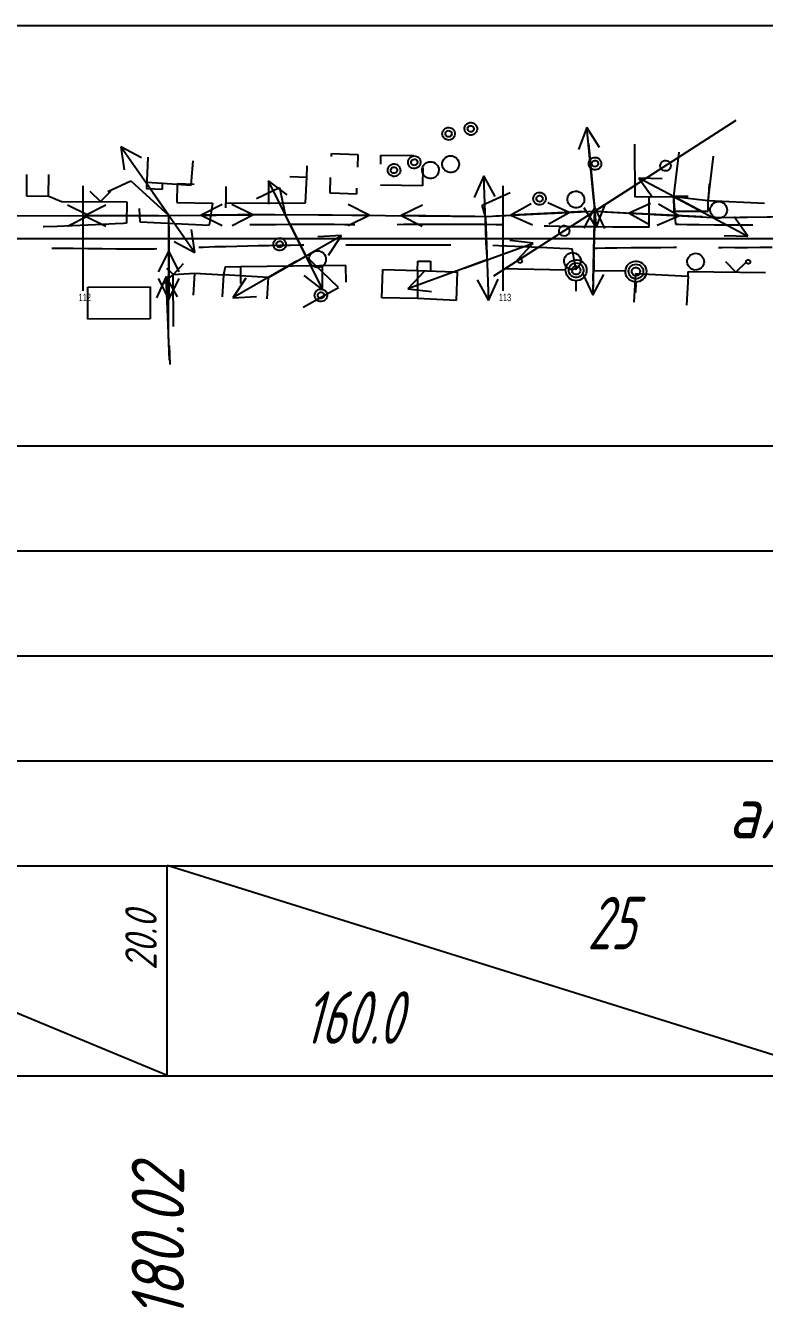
# Model space of a CAD drawing. Extents: x 2172 to 5772, y -842 to -248.
# Drawn here: x 5173.9 to 5209, y -671.7 to -610.6 of the extents above; entities that cross this region are included whole.
import ezdxf

# ---------------------------------------------------------------- set-up
doc = ezdxf.new("R2010")
doc.units = 0
doc.header["$MEASUREMENT"] = 0
doc.linetypes.add('CONTI', pattern=[0])
doc.layers.get('0').update_dxf_attribs({"linetype": 'CONTINUOUS'})
for name, color, linetype in [('DEFAULT', 7, 'CONTI'), ('SIT_LDEFAULT', 7, 'CONTI'), ('ОТМЕТКИ_КЮВЕТОВ', 7, 'CONTINUOUS'), ('ЧЕРНЫЕ_ОТМЕТКИ', 7, 'CONTINUOUS')]:
    doc.layers.add(name, color=color, linetype=linetype)
doc.styles.add('SHRFT', font='TXT', dxfattribs={"width": 8.75})
doc.styles.add('ГОСТ', font='gost.TTF', dxfattribs={"oblique": 15, "height": 1})

msp = doc.modelspace()

# ---------------------------------------------------------------- linework, layer by layer
at = {"linetype": 'Continuous'}
for p, q in [((4736.596, -610.584), (5570.216, -610.584)), ((4736.596, -630.584), (5570.216, -630.584)), ((4736.596, -635.584), (5570.216, -635.584)), ((4736.596, -640.584), (5570.216, -640.584)), ((4736.596, -645.584), (5570.216, -645.584)), ((4736.596, -650.584), (5570.216, -650.584)), ((4736.596, -660.584), (5570.216, -660.584))]:
    msp.add_line(p, q, dxfattribs=at)
at = {"layer": 'DEFAULT', "color": 12, "linetype": 'CONTI'}
for p, q in [((5176.596, -623.216), (5176.596, -618.215)), ((5196.596, -623.215), (5196.596, -618.215)), ((5164.429, -620.716), (5263.067, -620.716))]:
    msp.add_line(p, q, dxfattribs=at)
at = {"layer": 'SIT_LDEFAULT', "color": 7}
for p, q in [((5193.723, -615.602), (5193.76, -615.543)), ((5193.76, -615.543), (5193.809, -615.494)), ((5193.809, -615.494), (5193.869, -615.458)), ((5193.869, -615.458), (5193.935, -615.436)), ((5193.935, -615.436), (5194.004, -615.43)), ((5194.004, -615.43), (5194.073, -615.441)), ((5194.073, -615.441), (5194.138, -615.467)), ((5194.138, -615.467), (5194.195, -615.507)), ((5194.195, -615.507), (5194.241, -615.559)), ((5194.749, -615.502), (5194.755, -615.433)), ((5194.759, -615.571), (5194.749, -615.502)), ((5194.755, -615.433), (5194.777, -615.367)), ((5194.777, -615.367), (5194.814, -615.308)), ((5194.814, -615.308), (5194.864, -615.259)), ((5194.864, -615.259), (5194.923, -615.223)), ((5194.9, -615.473), (5194.915, -615.426)), ((5194.901, -615.522), (5194.9, -615.473)), ((5194.918, -615.569), (5194.901, -615.522)), ((5194.915, -615.426), (5194.945, -615.387)), ((5194.923, -615.223), (5194.989, -615.201)), ((5194.945, -615.387), (5194.986, -615.359)), ((5194.986, -615.359), (5195.033, -615.346)), ((5194.989, -615.201), (5195.059, -615.195)), ((5195.033, -615.346), (5195.083, -615.349)), ((5195.059, -615.195), (5195.127, -615.206)), ((5195.083, -615.349), (5195.128, -615.368)), ((5195.127, -615.206), (5195.192, -615.232)), ((5195.128, -615.368), (5195.165, -615.401)), ((5195.165, -615.401), (5195.19, -615.444)), ((5195.191, -615.541), (5195.169, -615.585)), ((5195.19, -615.444), (5195.199, -615.492)), ((5195.199, -615.492), (5195.191, -615.541)), ((5195.192, -615.232), (5195.249, -615.272)), ((5195.249, -615.272), (5195.295, -615.324)), ((5195.295, -615.324), (5195.328, -615.385)), ((5195.328, -615.385), (5195.346, -615.453)), ((5195.347, -615.522), (5195.333, -615.591)), ((5195.346, -615.453), (5195.347, -615.522)), ((5200.577, -615.43), (5200.173, -616.473)), ((5200.905, -618.915), (5200.577, -615.43)), ((5201.169, -616.379), (5200.577, -615.43)), ((5200.952, -619.413), (5207.684, -615.09)), ((5193.694, -615.738), (5193.701, -615.668)), ((5193.704, -615.807), (5193.694, -615.738)), ((5193.701, -615.668), (5193.723, -615.602)), ((5193.73, -615.871), (5193.704, -615.807)), ((5193.769, -615.929), (5193.73, -615.871)), ((5193.821, -615.975), (5193.769, -615.929)), ((5193.882, -616.008), (5193.821, -615.975)), ((5193.846, -615.708), (5193.861, -615.661)), ((5193.847, -615.758), (5193.846, -615.708)), ((5193.864, -615.804), (5193.847, -615.758)), ((5193.861, -615.661), (5193.891, -615.622)), ((5193.895, -615.842), (5193.864, -615.804)), ((5193.949, -616.027), (5193.882, -616.008)), ((5193.891, -615.622), (5193.931, -615.594)), ((5193.937, -615.869), (5193.895, -615.842)), ((5193.931, -615.594), (5193.979, -615.581)), ((5193.985, -615.88), (5193.937, -615.869)), ((5194.019, -616.029), (5193.949, -616.027)), ((5193.979, -615.581), (5194.028, -615.584)), ((5194.034, -615.875), (5193.985, -615.88)), ((5194.087, -616.015), (5194.019, -616.029)), ((5194.028, -615.584), (5194.074, -615.603)), ((5194.079, -615.854), (5194.034, -615.875)), ((5194.074, -615.603), (5194.111, -615.636)), ((5194.114, -615.82), (5194.079, -615.854)), ((5194.151, -615.986), (5194.087, -616.015)), ((5194.111, -615.636), (5194.135, -615.679)), ((5194.137, -615.776), (5194.114, -615.82)), ((5194.135, -615.679), (5194.144, -615.727)), ((5194.144, -615.727), (5194.137, -615.776)), ((5194.205, -615.943), (5194.151, -615.986)), ((5194.249, -615.889), (5194.205, -615.943)), ((5194.241, -615.559), (5194.273, -615.621)), ((5194.279, -615.826), (5194.249, -615.889)), ((5194.273, -615.621), (5194.291, -615.688)), ((5194.293, -615.758), (5194.279, -615.826)), ((5194.291, -615.688), (5194.293, -615.758)), ((5194.784, -615.636), (5194.759, -615.571)), ((5194.824, -615.693), (5194.784, -615.636)), ((5194.876, -615.74), (5194.824, -615.693)), ((5194.937, -615.773), (5194.876, -615.74)), ((5194.949, -615.607), (5194.918, -615.569)), ((5195.004, -615.792), (5194.937, -615.773)), ((5194.991, -615.633), (5194.949, -615.607)), ((5195.039, -615.645), (5194.991, -615.633)), ((5195.073, -615.794), (5195.004, -615.792)), ((5195.088, -615.64), (5195.039, -615.645)), ((5195.142, -615.78), (5195.073, -615.794)), ((5195.133, -615.619), (5195.088, -615.64)), ((5195.169, -615.585), (5195.133, -615.619)), ((5195.205, -615.751), (5195.142, -615.78)), ((5195.26, -615.708), (5195.205, -615.751)), ((5195.303, -615.654), (5195.26, -615.708)), ((5195.333, -615.591), (5195.303, -615.654)), ((5180.396, -619.215), (5178.391, -616.345)), ((5178.391, -616.345), (5178.554, -617.452)), ((5179.373, -616.879), (5178.391, -616.345)), ((5188.413, -616.813), (5188.418, -616.672)), ((5188.419, -616.674), (5189.673, -616.719)), ((5189.673, -616.719), (5189.651, -617.326)), ((5190.763, -617.176), (5190.768, -616.749)), ((5190.769, -616.751), (5192.342, -616.77)), ((5200.65, -616.202), (5200.952, -619.413)), ((5200.697, -616.701), (5201.024, -620.186)), ((5202.846, -616.222), (5202.856, -618.728)), ((5204.947, -616.608), (5204.698, -618.72)), ((5179.678, -616.846), (5179.614, -618.34)), ((5181.742, -618.171), (5181.83, -617.019)), ((5187.24, -617.803), (5187.268, -617.258)), ((5191.104, -617.401), (5191.126, -617.335)), ((5191.126, -617.335), (5191.163, -617.276)), ((5191.163, -617.276), (5191.212, -617.227)), ((5191.212, -617.227), (5191.272, -617.191)), ((5191.264, -617.394), (5191.294, -617.355)), ((5191.272, -617.191), (5191.338, -617.169)), ((5191.294, -617.355), (5191.334, -617.327)), ((5191.334, -617.327), (5191.382, -617.314)), ((5191.338, -617.169), (5191.407, -617.163)), ((5191.382, -617.314), (5191.431, -617.317)), ((5191.407, -617.163), (5191.476, -617.174)), ((5191.431, -617.317), (5191.477, -617.336)), ((5191.476, -617.174), (5191.541, -617.2)), ((5191.477, -617.336), (5191.514, -617.369)), ((5191.514, -617.369), (5191.538, -617.412)), ((5191.541, -617.2), (5191.598, -617.24)), ((5191.598, -617.24), (5191.644, -617.292)), ((5191.644, -617.292), (5191.676, -617.353)), ((5191.676, -617.353), (5191.694, -617.421)), ((5192.062, -617.094), (5192.069, -617.024)), ((5192.072, -617.163), (5192.062, -617.094)), ((5192.069, -617.024), (5192.091, -616.958)), ((5192.097, -617.228), (5192.072, -617.163)), ((5192.091, -616.958), (5192.128, -616.899)), ((5192.137, -617.285), (5192.097, -617.228)), ((5192.128, -616.899), (5192.177, -616.85)), ((5192.189, -617.331), (5192.137, -617.285)), ((5192.177, -616.85), (5192.236, -616.814)), ((5192.25, -617.365), (5192.189, -617.331)), ((5192.214, -617.064), (5192.229, -617.017)), ((5192.215, -617.114), (5192.214, -617.064)), ((5192.232, -617.16), (5192.215, -617.114)), ((5192.229, -617.017), (5192.258, -616.978)), ((5192.263, -617.199), (5192.232, -617.16)), ((5192.236, -616.814), (5192.303, -616.792)), ((5192.317, -617.383), (5192.25, -617.365)), ((5192.258, -616.978), (5192.299, -616.95)), ((5192.304, -617.225), (5192.263, -617.199)), ((5192.299, -616.95), (5192.347, -616.937)), ((5192.303, -616.792), (5192.372, -616.786)), ((5192.353, -617.236), (5192.304, -617.225)), ((5192.387, -617.385), (5192.317, -617.383)), ((5192.347, -616.937), (5192.396, -616.94)), ((5192.402, -617.231), (5192.353, -617.236)), ((5192.372, -616.786), (5192.441, -616.797)), ((5192.455, -617.371), (5192.387, -617.385)), ((5192.396, -616.94), (5192.442, -616.959)), ((5192.446, -617.21), (5192.402, -617.231)), ((5192.441, -616.797), (5192.506, -616.823)), ((5192.442, -616.959), (5192.479, -616.992)), ((5192.482, -617.176), (5192.446, -617.21)), ((5192.519, -617.342), (5192.455, -617.371)), ((5192.479, -616.992), (5192.503, -617.035)), ((5192.505, -617.132), (5192.482, -617.176)), ((5192.503, -617.035), (5192.512, -617.083)), ((5192.512, -617.083), (5192.505, -617.132)), ((5192.506, -616.823), (5192.562, -616.863)), ((5192.573, -617.299), (5192.519, -617.342)), ((5192.562, -616.863), (5192.609, -616.915)), ((5192.617, -617.245), (5192.573, -617.299)), ((5192.609, -616.915), (5192.641, -616.977)), ((5192.646, -617.182), (5192.617, -617.245)), ((5192.641, -616.977), (5192.659, -617.044)), ((5192.661, -617.114), (5192.646, -617.182)), ((5192.659, -617.044), (5192.661, -617.114)), ((5192.73, -617.41), (5192.748, -617.331)), ((5192.748, -617.331), (5192.782, -617.258)), ((5192.762, -617.351), (5192.752, -618.204)), ((5192.782, -617.258), (5192.83, -617.193)), ((5192.83, -617.193), (5192.89, -617.138)), ((5192.89, -617.138), (5192.96, -617.097)), ((5192.96, -617.097), (5193.036, -617.071)), ((5193.036, -617.071), (5193.116, -617.06)), ((5193.116, -617.06), (5193.197, -617.067)), ((5193.197, -617.067), (5193.275, -617.089)), ((5193.275, -617.089), (5193.347, -617.126)), ((5193.347, -617.126), (5193.409, -617.177)), ((5193.409, -617.177), (5193.461, -617.24)), ((5193.461, -617.24), (5193.498, -617.311)), ((5193.498, -617.311), (5193.521, -617.389)), ((5193.69, -617.208), (5193.692, -617.128)), ((5193.705, -617.288), (5193.69, -617.208)), ((5193.692, -617.128), (5193.71, -617.049)), ((5193.735, -617.363), (5193.705, -617.288)), ((5193.71, -617.049), (5193.744, -616.975)), ((5193.779, -617.431), (5193.735, -617.363)), ((5193.744, -616.975), (5193.792, -616.91)), ((5193.792, -616.91), (5193.852, -616.855)), ((5193.852, -616.855), (5193.922, -616.814)), ((5193.922, -616.814), (5193.998, -616.788)), ((5193.998, -616.788), (5194.078, -616.778)), ((5194.078, -616.778), (5194.159, -616.784)), ((5194.159, -616.784), (5194.237, -616.806)), ((5194.237, -616.806), (5194.309, -616.843)), ((5194.309, -616.843), (5194.371, -616.894)), ((5194.371, -616.894), (5194.423, -616.957)), ((5194.453, -617.344), (5194.412, -617.414)), ((5194.423, -616.957), (5194.46, -617.029)), ((5194.479, -617.267), (5194.453, -617.344)), ((5194.46, -617.029), (5194.483, -617.106)), ((5194.489, -617.187), (5194.479, -617.267)), ((5194.483, -617.106), (5194.489, -617.187)), ((5200.663, -617.16), (5200.669, -617.091)), ((5200.672, -617.229), (5200.663, -617.16)), ((5200.669, -617.091), (5200.691, -617.025)), ((5200.698, -617.294), (5200.672, -617.229)), ((5200.691, -617.025), (5200.728, -616.966)), ((5200.737, -617.351), (5200.698, -617.294)), ((5200.728, -616.966), (5200.777, -616.917)), ((5200.789, -617.398), (5200.737, -617.351)), ((5200.777, -616.917), (5200.837, -616.88)), ((5200.814, -617.131), (5200.829, -617.084)), ((5200.815, -617.18), (5200.814, -617.131)), ((5200.832, -617.227), (5200.815, -617.18)), ((5200.829, -617.084), (5200.859, -617.044)), ((5200.863, -617.265), (5200.832, -617.227)), ((5200.837, -616.88), (5200.903, -616.859)), ((5200.859, -617.044), (5200.9, -617.017)), ((5200.905, -617.291), (5200.863, -617.265)), ((5200.9, -617.017), (5200.947, -617.004)), ((5200.903, -616.859), (5200.972, -616.853)), ((5200.953, -617.302), (5200.905, -617.291)), ((5200.947, -617.004), (5200.997, -617.007)), ((5201.002, -617.297), (5200.953, -617.302)), ((5200.972, -616.853), (5201.041, -616.863)), ((5200.997, -617.007), (5201.042, -617.026)), ((5201.047, -617.277), (5201.002, -617.297)), ((5201.041, -616.863), (5201.106, -616.889)), ((5201.042, -617.026), (5201.079, -617.058)), ((5201.082, -617.243), (5201.047, -617.277)), ((5201.079, -617.058), (5201.103, -617.101)), ((5201.105, -617.199), (5201.082, -617.243)), ((5201.103, -617.101), (5201.112, -617.15)), ((5201.112, -617.15), (5201.105, -617.199)), ((5201.106, -616.889), (5201.163, -616.929)), ((5201.174, -617.366), (5201.119, -617.409)), ((5201.163, -616.929), (5201.209, -616.982)), ((5201.217, -617.311), (5201.174, -617.366)), ((5201.209, -616.982), (5201.242, -617.043)), ((5201.247, -617.248), (5201.217, -617.311)), ((5201.242, -617.043), (5201.259, -617.111)), ((5201.261, -617.18), (5201.247, -617.248)), ((5201.259, -617.111), (5201.261, -617.18)), ((5204.07, -617.217), (5204.086, -617.157)), ((5204.07, -617.28), (5204.07, -617.217)), ((5204.085, -617.341), (5204.07, -617.28)), ((5204.114, -617.396), (5204.085, -617.341)), ((5204.086, -617.157), (5204.117, -617.102)), ((5204.117, -617.102), (5204.16, -617.057)), ((5204.16, -617.057), (5204.213, -617.024)), ((5204.213, -617.024), (5204.273, -617.005)), ((5204.273, -617.005), (5204.335, -617.001)), ((5204.335, -617.001), (5204.397, -617.013)), ((5204.397, -617.013), (5204.453, -617.041)), ((5204.453, -617.041), (5204.501, -617.081)), ((5204.536, -617.373), (5204.499, -617.423)), ((5204.501, -617.081), (5204.538, -617.132)), ((5204.559, -617.315), (5204.536, -617.373)), ((5204.538, -617.132), (5204.56, -617.19)), ((5204.568, -617.253), (5204.559, -617.315)), ((5204.56, -617.19), (5204.568, -617.253)), ((5206.351, -618.914), (5206.6, -616.802)), ((5173.91, -617.663), (5173.899, -618.692)), ((5174.957, -618.702), (5174.967, -617.673)), ((5177.775, -618.479), (5178.872, -617.973)), ((5178.872, -617.973), (5180.682, -619.625)), ((5185.419, -617.967), (5185.415, -619.085)), ((5186.973, -621.102), (5185.419, -617.967)), ((5186.311, -618.641), (5185.419, -617.967)), ((5186.44, -617.765), (5187.24, -617.803)), ((5187.179, -619.019), (5187.24, -617.803)), ((5188.351, -618.557), (5188.378, -617.812)), ((5191.097, -617.47), (5191.104, -617.401)), ((5191.107, -617.539), (5191.097, -617.47)), ((5191.133, -617.604), (5191.107, -617.539)), ((5191.172, -617.662), (5191.133, -617.604)), ((5191.224, -617.708), (5191.172, -617.662)), ((5191.285, -617.741), (5191.224, -617.708)), ((5191.249, -617.441), (5191.264, -617.394)), ((5191.25, -617.49), (5191.249, -617.441)), ((5191.267, -617.537), (5191.25, -617.49)), ((5191.298, -617.575), (5191.267, -617.537)), ((5191.352, -617.76), (5191.285, -617.741)), ((5191.34, -617.601), (5191.298, -617.575)), ((5191.388, -617.613), (5191.34, -617.601)), ((5191.422, -617.762), (5191.352, -617.76)), ((5191.437, -617.608), (5191.388, -617.613)), ((5191.49, -617.748), (5191.422, -617.762)), ((5191.482, -617.587), (5191.437, -617.608)), ((5191.517, -617.553), (5191.482, -617.587)), ((5191.554, -617.719), (5191.49, -617.748)), ((5191.54, -617.509), (5191.517, -617.553)), ((5191.538, -617.412), (5191.547, -617.46)), ((5191.547, -617.46), (5191.54, -617.509)), ((5191.608, -617.676), (5191.554, -617.719)), ((5191.652, -617.622), (5191.608, -617.676)), ((5191.682, -617.559), (5191.652, -617.622)), ((5191.696, -617.49), (5191.682, -617.559)), ((5191.694, -617.421), (5191.696, -617.49)), ((5192.728, -617.491), (5192.73, -617.41)), ((5192.743, -617.571), (5192.728, -617.491)), ((5192.773, -617.646), (5192.743, -617.571)), ((5192.817, -617.714), (5192.773, -617.646)), ((5192.875, -617.771), (5192.817, -617.714)), ((5192.942, -617.815), (5192.875, -617.771)), ((5193.018, -617.845), (5192.942, -617.815)), ((5193.097, -617.859), (5193.018, -617.845)), ((5193.178, -617.857), (5193.097, -617.859)), ((5193.257, -617.839), (5193.178, -617.857)), ((5193.33, -617.805), (5193.257, -617.839)), ((5193.396, -617.757), (5193.33, -617.805)), ((5193.45, -617.697), (5193.396, -617.757)), ((5193.491, -617.627), (5193.45, -617.697)), ((5193.517, -617.55), (5193.491, -617.627)), ((5193.527, -617.47), (5193.517, -617.55)), ((5193.521, -617.389), (5193.527, -617.47)), ((5193.837, -617.488), (5193.779, -617.431)), ((5193.904, -617.532), (5193.837, -617.488)), ((5193.98, -617.562), (5193.904, -617.532)), ((5194.059, -617.576), (5193.98, -617.562)), ((5194.14, -617.574), (5194.059, -617.576)), ((5194.219, -617.556), (5194.14, -617.574)), ((5194.292, -617.522), (5194.219, -617.556)), ((5194.358, -617.474), (5194.292, -617.522)), ((5194.412, -617.414), (5194.358, -617.474)), ((5195.675, -617.741), (5195.21, -618.759)), ((5195.799, -621.239), (5195.675, -617.741)), ((5196.211, -618.723), (5195.675, -617.741)), ((5200.85, -617.431), (5200.789, -617.398)), ((5200.918, -617.449), (5200.85, -617.431)), ((5200.987, -617.452), (5200.918, -617.449)), ((5201.056, -617.438), (5200.987, -617.452)), ((5201.119, -617.409), (5201.056, -617.438)), ((5206.135, -619.485), (5203.045, -617.84)), ((5203.045, -617.84), (5203.692, -618.75)), ((5204.162, -617.869), (5203.045, -617.84)), ((5204.157, -617.442), (5204.114, -617.396)), ((5204.21, -617.476), (5204.157, -617.442)), ((5204.269, -617.496), (5204.21, -617.476)), ((5204.332, -617.5), (5204.269, -617.496)), ((5204.393, -617.489), (5204.332, -617.5)), ((5204.45, -617.463), (5204.393, -617.489)), ((5204.499, -617.423), (5204.45, -617.463)), ((5176.922, -618.459), (5177.419, -618.96)), ((5177.419, -618.96), (5177.921, -618.462)), ((5179.614, -618.041), (5180.38, -618.086)), ((5179.614, -618.34), (5180.378, -618.375)), ((5180.682, -619.625), (5179.624, -618.111)), ((5179.91, -618.521), (5181.915, -621.391)), ((5180.378, -618.375), (5180.38, -618.086)), ((5180.38, -618.086), (5181.742, -618.171)), ((5181.077, -618.119), (5181.051, -619.008)), ((5181.877, -618.142), (5181.077, -618.119)), ((5183.392, -618.239), (5183.396, -619.039)), ((5184.854, -618.815), (5185.948, -618.289)), ((5185.948, -618.289), (5186.213, -619.57)), ((5188.401, -618.559), (5188.35, -618.558)), ((5189.605, -618.602), (5188.401, -618.559)), ((5189.616, -618.324), (5189.605, -618.602)), ((5192.75, -618.205), (5190.75, -618.18)), ((5195.59, -619.137), (5196.917, -618.525)), ((5202.862, -618.186), (5196.129, -622.509)), ((5198.087, -618.633), (5198.137, -618.584)), ((5198.137, -618.584), (5198.196, -618.547)), ((5198.196, -618.547), (5198.262, -618.526)), ((5198.262, -618.526), (5198.332, -618.52)), ((5198.332, -618.52), (5198.401, -618.53)), ((5198.401, -618.53), (5198.465, -618.556)), ((5198.465, -618.556), (5198.522, -618.597)), ((5198.522, -618.597), (5198.568, -618.649)), ((5199.705, -618.659), (5199.753, -618.594)), ((5199.753, -618.594), (5199.813, -618.54)), ((5199.813, -618.54), (5199.883, -618.499)), ((5199.883, -618.499), (5199.959, -618.472)), ((5199.959, -618.472), (5200.04, -618.462)), ((5200.04, -618.462), (5200.12, -618.468)), ((5200.12, -618.468), (5200.198, -618.49)), ((5200.198, -618.49), (5200.27, -618.528)), ((5200.27, -618.528), (5200.333, -618.579)), ((5200.333, -618.579), (5200.384, -618.641)), ((5200.952, -619.413), (5202.862, -618.186)), ((5206.388, -618.115), (5206.354, -618.915)), ((5173.899, -618.692), (5174.957, -618.702)), ((5174.97, -618.702), (5175.562, -618.954)), ((5175.562, -618.954), (5178.686, -618.966)), ((5176.853, -619.629), (5175.853, -619.13)), ((5177.682, -619.128), (5176.682, -619.631)), ((5178.686, -618.966), (5178.668, -619.992)), ((5181.051, -619.008), (5182.763, -619.042)), ((5183.208, -619.099), (5182.214, -619.61)), ((5182.763, -619.042), (5182.598, -620.089)), ((5183.39, -619.255), (5183.396, -619.039)), ((5183.396, -619.039), (5187.179, -619.019)), ((5184.68, -619.585), (5183.677, -619.094)), ((5190.214, -619.61), (5189.218, -619.1)), ((5192.748, -619.137), (5191.743, -619.627)), ((5195.744, -619.667), (5195.59, -619.137)), ((5197.93, -619.06), (5196.956, -619.608)), ((5198.022, -618.827), (5198.028, -618.758)), ((5198.032, -618.896), (5198.022, -618.827)), ((5198.028, -618.758), (5198.05, -618.692)), ((5198.057, -618.961), (5198.032, -618.896)), ((5198.05, -618.692), (5198.087, -618.633)), ((5198.097, -619.018), (5198.057, -618.961)), ((5198.149, -619.065), (5198.097, -619.018)), ((5198.21, -619.098), (5198.149, -619.065)), ((5198.173, -618.798), (5198.189, -618.751)), ((5198.174, -618.847), (5198.173, -618.798)), ((5198.191, -618.894), (5198.174, -618.847)), ((5198.189, -618.751), (5198.218, -618.711)), ((5198.222, -618.932), (5198.191, -618.894)), ((5198.277, -619.116), (5198.21, -619.098)), ((5198.218, -618.711), (5198.259, -618.684)), ((5198.264, -618.958), (5198.222, -618.932)), ((5198.259, -618.684), (5198.307, -618.671)), ((5198.312, -618.969), (5198.264, -618.958)), ((5198.347, -619.119), (5198.277, -619.116)), ((5198.307, -618.671), (5198.356, -618.674)), ((5198.361, -618.964), (5198.312, -618.969)), ((5198.415, -619.105), (5198.347, -619.119)), ((5198.356, -618.674), (5198.402, -618.693)), ((5198.406, -618.944), (5198.361, -618.964)), ((5198.402, -618.693), (5198.438, -618.725)), ((5198.442, -618.91), (5198.406, -618.944)), ((5198.478, -619.076), (5198.415, -619.105)), ((5198.438, -618.725), (5198.463, -618.768)), ((5198.465, -618.866), (5198.442, -618.91)), ((5198.463, -618.768), (5198.472, -618.817)), ((5198.472, -618.817), (5198.465, -618.866)), ((5198.533, -619.033), (5198.478, -619.076)), ((5198.577, -618.978), (5198.533, -619.033)), ((5198.568, -618.649), (5198.601, -618.71)), ((5198.606, -618.915), (5198.577, -618.978)), ((5198.601, -618.71), (5198.619, -618.778)), ((5198.621, -618.847), (5198.606, -618.915)), ((5198.619, -618.778), (5198.621, -618.847)), ((5199.739, -619.472), (5198.716, -619.021)), ((5199.652, -618.893), (5199.653, -618.812)), ((5199.666, -618.972), (5199.652, -618.893)), ((5199.653, -618.812), (5199.672, -618.733)), ((5199.696, -619.048), (5199.666, -618.972)), ((5199.672, -618.733), (5199.705, -618.659)), ((5199.741, -619.115), (5199.696, -619.048)), ((5199.798, -619.172), (5199.741, -619.115)), ((5199.866, -619.217), (5199.798, -619.172)), ((5200.254, -619.206), (5200.18, -619.24)), ((5200.319, -619.158), (5200.254, -619.206)), ((5200.373, -619.098), (5200.319, -619.158)), ((5200.414, -619.028), (5200.373, -619.098)), ((5200.384, -618.641), (5200.422, -618.713)), ((5200.44, -618.952), (5200.414, -619.028)), ((5200.422, -618.713), (5200.444, -618.791)), ((5200.45, -618.871), (5200.44, -618.952)), ((5200.444, -618.791), (5200.45, -618.871)), ((5201.024, -620.186), (5201.429, -619.142)), ((5203.607, -619.056), (5202.581, -619.503)), ((5202.856, -618.728), (5204.698, -618.72)), ((5203.536, -620.173), (5203.532, -618.752)), ((5204.946, -619.63), (5203.976, -619.078)), ((5205.401, -618.711), (5204.698, -618.72)), ((5204.698, -618.72), (5204.787, -620.036)), ((5204.698, -618.72), (5206.351, -618.914)), ((5204.698, -618.72), (5206.575, -619.72)), ((5204.698, -618.72), (5204.707, -619.417)), ((5205.139, -618.955), (5208.228, -620.601)), ((5206.352, -619.413), (5206.354, -618.915)), ((5206.354, -618.915), (5209.02, -619.027)), ((5206.465, -619.227), (5206.499, -619.154)), ((5206.499, -619.154), (5206.547, -619.089)), ((5206.547, -619.089), (5206.607, -619.034)), ((5206.607, -619.034), (5206.676, -618.993)), ((5206.676, -618.993), (5206.753, -618.967)), ((5206.753, -618.967), (5206.833, -618.956)), ((5206.833, -618.956), (5206.914, -618.962)), ((5206.914, -618.962), (5206.992, -618.985)), ((5206.992, -618.985), (5207.063, -619.022)), ((5207.063, -619.022), (5207.126, -619.073)), ((5207.126, -619.073), (5207.177, -619.136)), ((5207.177, -619.136), (5207.215, -619.207)), ((5207.215, -619.207), (5207.237, -619.285)), ((5172.854, -619.634), (5180.682, -619.625)), ((5173.353, -619.633), (5176.853, -619.629)), ((5175.854, -620.131), (5176.853, -619.629)), ((5180.182, -619.626), (5176.682, -619.631)), ((5176.682, -619.631), (5177.683, -620.129)), ((5179.315, -619.932), (5179.284, -619.283)), ((5180.667, -625.305), (5180.682, -619.625)), ((5180.682, -619.625), (5186.213, -619.57)), ((5181.181, -619.619), (5184.68, -619.585)), ((5185.713, -619.575), (5182.214, -619.61)), ((5182.214, -619.61), (5183.218, -620.101)), ((5183.687, -620.096), (5184.68, -619.585)), ((5187.195, -621.551), (5186.213, -619.57)), ((5186.213, -619.57), (5195.744, -619.667)), ((5186.713, -619.575), (5190.214, -619.61)), ((5189.208, -620.1), (5190.214, -619.61)), ((5195.244, -619.662), (5191.743, -619.627)), ((5191.743, -619.627), (5192.738, -620.137)), ((5195.744, -619.667), (5200.952, -619.413)), ((5195.744, -619.667), (5195.818, -621.739)), ((5196.243, -619.642), (5199.739, -619.472)), ((5200.453, -619.438), (5196.956, -619.608)), ((5196.956, -619.608), (5197.979, -620.059)), ((5198.765, -620.02), (5199.739, -619.472)), ((5199.941, -619.247), (5199.866, -619.217)), ((5200.02, -619.261), (5199.941, -619.247)), ((5200.101, -619.259), (5200.02, -619.261)), ((5200.18, -619.24), (5200.101, -619.259)), ((5200.957, -619.232), (5200.432, -620.221)), ((5200.432, -619.236), (5201.024, -620.186)), ((5200.952, -619.413), (5200.863, -623.231)), ((5200.874, -622.73), (5200.957, -619.232)), ((5200.952, -619.413), (5206.575, -619.72)), ((5201.432, -620.244), (5200.957, -619.232)), ((5201.451, -619.44), (5204.946, -619.63)), ((5206.076, -619.693), (5202.581, -619.503)), ((5202.581, -619.503), (5203.552, -620.055)), ((5203.921, -620.077), (5204.946, -619.63)), ((5204.707, -619.417), (5206.353, -619.415)), ((5206.445, -619.387), (5206.447, -619.306)), ((5206.459, -619.467), (5206.445, -619.387)), ((5206.447, -619.306), (5206.465, -619.227)), ((5206.49, -619.542), (5206.459, -619.467)), ((5206.534, -619.609), (5206.49, -619.542)), ((5206.591, -619.667), (5206.534, -619.609)), ((5206.575, -619.72), (5214.493, -619.63)), ((5206.659, -619.711), (5206.591, -619.667)), ((5206.734, -619.741), (5206.659, -619.711)), ((5206.814, -619.755), (5206.734, -619.741)), ((5206.895, -619.753), (5206.814, -619.755)), ((5206.974, -619.735), (5206.895, -619.753)), ((5207.047, -619.701), (5206.974, -619.735)), ((5207.112, -619.653), (5207.047, -619.701)), ((5207.075, -619.714), (5210.576, -619.675)), ((5207.167, -619.593), (5207.112, -619.653)), ((5207.207, -619.523), (5207.167, -619.593)), ((5207.234, -619.446), (5207.207, -619.523)), ((5207.244, -619.366), (5207.234, -619.446)), ((5207.237, -619.285), (5207.244, -619.366)), ((5208.228, -620.601), (5207.581, -619.69)), ((5174.726, -620.165), (5174.698, -620.165)), ((5175.357, -620.147), (5174.726, -620.163)), ((5176.083, -620.121), (5175.357, -620.147)), ((5176.829, -620.087), (5176.083, -620.121)), ((5177.532, -620.054), (5176.83, -620.089)), ((5178.116, -620.022), (5177.531, -620.052)), ((5178.519, -620.002), (5178.116, -620.022)), ((5178.668, -619.992), (5178.519, -620.002)), ((5182.599, -620.091), (5179.313, -619.933)), ((5180.681, -620.125), (5180.672, -623.625)), ((5181.915, -621.391), (5181.752, -620.284)), ((5185.081, -620.067), (5184.537, -620.072)), ((5185.773, -620.063), (5185.081, -620.067)), ((5186.44, -620.057), (5185.773, -620.063)), ((5186.435, -620.018), (5187.989, -623.153)), ((5187.016, -620.056), (5186.44, -620.057)), ((5187.525, -620.055), (5187.016, -620.056)), ((5188.034, -620.056), (5187.525, -620.055)), ((5188.541, -620.058), (5188.034, -620.056)), ((5189.051, -620.06), (5188.541, -620.058)), ((5189.536, -620.061), (5189.051, -620.06)), ((5191.858, -620.058), (5191.538, -620.061)), ((5192.634, -620.053), (5191.858, -620.058)), ((5193.444, -620.049), (5192.634, -620.053)), ((5194.245, -620.046), (5193.445, -620.051)), ((5194.996, -620.047), (5194.245, -620.046)), ((5195.654, -620.05), (5194.996, -620.047)), ((5196.259, -620.059), (5195.654, -620.05)), ((5195.763, -620.167), (5195.887, -623.665)), ((5196.537, -620.068), (5196.26, -620.061)), ((5198.708, -620.13), (5198.537, -620.126)), ((5199.285, -620.144), (5198.707, -620.129)), ((5199.248, -620.315), (5199.264, -620.255)), ((5199.248, -620.378), (5199.248, -620.315)), ((5199.263, -620.439), (5199.248, -620.378)), ((5199.264, -620.255), (5199.295, -620.2)), ((5199.833, -620.158), (5199.286, -620.146)), ((5199.295, -620.2), (5199.338, -620.155)), ((5199.338, -620.155), (5199.391, -620.122)), ((5199.391, -620.122), (5199.451, -620.103)), ((5199.451, -620.103), (5199.514, -620.099)), ((5199.514, -620.099), (5199.575, -620.111)), ((5199.575, -620.111), (5199.632, -620.139)), ((5199.632, -620.139), (5199.68, -620.179)), ((5199.68, -620.179), (5199.716, -620.23)), ((5199.738, -620.413), (5199.714, -620.471)), ((5199.716, -620.23), (5199.739, -620.288)), ((5199.746, -620.351), (5199.738, -620.413)), ((5199.739, -620.288), (5199.746, -620.351)), ((5200.426, -620.164), (5199.833, -620.158)), ((5201.107, -620.169), (5200.426, -620.164)), ((5200.941, -619.914), (5200.858, -623.412)), ((5201.809, -620.172), (5201.107, -620.169)), ((5202.467, -620.172), (5201.809, -620.172)), ((5203.018, -620.173), (5202.467, -620.172)), ((5203.395, -620.174), (5203.018, -620.173)), ((5203.536, -620.173), (5203.395, -620.174)), ((5204.787, -620.036), (5204.938, -620.037)), ((5204.938, -620.037), (5205.344, -620.044)), ((5205.344, -620.044), (5205.933, -620.051)), ((5205.933, -620.051), (5206.639, -620.059)), ((5206.64, -620.06), (5207.392, -620.068)), ((5207.391, -620.066), (5208.121, -620.071)), ((5208.121, -620.073), (5208.47, -620.073)), ((5180.933, -620.857), (5181.915, -621.391)), ((5185.443, -621.048), (5185.954, -621.039)), ((5185.655, -621), (5185.662, -620.931)), ((5185.665, -621.069), (5185.655, -621)), ((5185.662, -620.931), (5185.684, -620.865)), ((5185.684, -620.865), (5185.721, -620.805)), ((5185.721, -620.805), (5185.77, -620.756)), ((5185.77, -620.756), (5185.829, -620.72)), ((5185.807, -620.971), (5185.822, -620.924)), ((5185.808, -621.02), (5185.807, -620.971)), ((5185.824, -621.066), (5185.808, -621.02)), ((5185.822, -620.924), (5185.851, -620.884)), ((5185.829, -620.72), (5185.896, -620.698)), ((5185.851, -620.884), (5185.892, -620.856)), ((5185.855, -622.323), (5188.888, -620.576)), ((5185.892, -620.856), (5185.94, -620.843)), ((5185.896, -620.698), (5185.965, -620.693)), ((5185.94, -620.843), (5185.989, -620.846)), ((5185.954, -621.039), (5186.465, -621.033)), ((5185.965, -620.693), (5186.034, -620.703)), ((5185.989, -620.846), (5186.035, -620.865)), ((5186.034, -620.703), (5186.099, -620.729)), ((5186.035, -620.865), (5186.072, -620.898)), ((5186.072, -620.898), (5186.096, -620.941)), ((5186.098, -621.039), (5186.075, -621.082)), ((5186.096, -620.941), (5186.105, -620.99)), ((5186.105, -620.99), (5186.098, -621.039)), ((5186.099, -620.729), (5186.155, -620.769)), ((5186.155, -620.769), (5186.202, -620.821)), ((5186.202, -620.821), (5186.234, -620.883)), ((5186.234, -620.883), (5186.252, -620.95)), ((5186.254, -621.02), (5186.239, -621.088)), ((5186.252, -620.95), (5186.254, -621.02)), ((5186.465, -621.033), (5186.975, -621.026)), ((5186.975, -621.026), (5187.105, -621.026)), ((5188.888, -620.576), (5187.771, -620.642)), ((5188.27, -621.508), (5188.888, -620.576)), ((5189.102, -621.017), (5189.523, -621.016)), ((5189.523, -621.016), (5190.033, -621.015)), ((5190.033, -621.015), (5190.542, -621.016)), ((5190.542, -621.016), (5191.13, -621.015)), ((5191.13, -621.015), (5191.847, -621.013)), ((5191.847, -621.013), (5192.644, -621.011)), ((5192.644, -621.011), (5193.476, -621.011)), ((5193.476, -621.011), (5194.102, -621.012)), ((5194.736, -622.134), (5198.024, -620.935)), ((5196.101, -621.04), (5196.387, -621.047)), ((5196.387, -621.047), (5197.151, -621.076)), ((5198.024, -620.935), (5196.912, -620.807)), ((5197.256, -621.747), (5198.024, -620.935)), ((5199.293, -620.494), (5199.263, -620.439)), ((5199.335, -620.54), (5199.293, -620.494)), ((5199.388, -620.574), (5199.335, -620.54)), ((5199.447, -620.594), (5199.388, -620.574)), ((5199.51, -620.598), (5199.447, -620.594)), ((5199.571, -620.587), (5199.51, -620.598)), ((5199.628, -620.561), (5199.571, -620.587)), ((5199.677, -620.521), (5199.628, -620.561)), ((5199.714, -620.471), (5199.677, -620.521)), ((5207.111, -620.572), (5208.228, -620.601)), ((5175.104, -621.175), (5175.441, -621.174)), ((5175.442, -621.176), (5176.131, -621.182)), ((5176.131, -621.18), (5176.824, -621.188)), ((5176.824, -621.188), (5177.51, -621.2)), ((5177.51, -621.2), (5178.176, -621.208)), ((5178.176, -621.208), (5178.813, -621.214)), ((5178.813, -621.214), (5179.407, -621.213)), ((5179.407, -621.213), (5179.984, -621.202)), ((5179.984, -621.202), (5180.106, -621.199)), ((5180.677, -621.306), (5180.175, -622.304)), ((5180.668, -624.805), (5180.677, -621.306)), ((5181.174, -622.307), (5180.677, -621.306)), ((5182.104, -621.132), (5182.314, -621.125)), ((5182.314, -621.125), (5182.869, -621.105)), ((5182.869, -621.105), (5183.394, -621.09)), ((5183.394, -621.09), (5183.907, -621.078)), ((5183.907, -621.078), (5184.419, -621.067)), ((5184.419, -621.067), (5184.929, -621.056)), ((5184.929, -621.056), (5185.443, -621.048)), ((5185.421, -622.571), (5187.195, -621.551)), ((5185.69, -621.134), (5185.665, -621.069)), ((5185.73, -621.191), (5185.69, -621.134)), ((5185.782, -621.237), (5185.73, -621.191)), ((5185.843, -621.271), (5185.782, -621.237)), ((5185.856, -621.105), (5185.824, -621.066)), ((5185.91, -621.289), (5185.843, -621.271)), ((5185.897, -621.131), (5185.856, -621.105)), ((5185.945, -621.142), (5185.897, -621.131)), ((5185.98, -621.291), (5185.91, -621.289)), ((5185.995, -621.137), (5185.945, -621.142)), ((5186.048, -621.278), (5185.98, -621.291)), ((5186.039, -621.116), (5185.995, -621.137)), ((5186.075, -621.082), (5186.039, -621.116)), ((5186.111, -621.248), (5186.048, -621.278)), ((5186.166, -621.206), (5186.111, -621.248)), ((5186.21, -621.151), (5186.166, -621.206)), ((5186.239, -621.088), (5186.21, -621.151)), ((5188.755, -623.047), (5187.195, -621.551)), ((5187.359, -621.732), (5187.36, -621.651)), ((5187.36, -621.651), (5187.379, -621.572)), ((5187.379, -621.572), (5187.412, -621.498)), ((5187.412, -621.498), (5187.46, -621.433)), ((5187.46, -621.433), (5187.52, -621.379)), ((5187.52, -621.379), (5187.59, -621.338)), ((5187.59, -621.338), (5187.666, -621.311)), ((5187.666, -621.311), (5187.747, -621.301)), ((5187.747, -621.301), (5187.827, -621.307)), ((5187.827, -621.307), (5187.905, -621.329)), ((5187.905, -621.329), (5187.977, -621.367)), ((5187.977, -621.367), (5188.04, -621.418)), ((5188.04, -621.418), (5188.091, -621.48)), ((5188.091, -621.48), (5188.129, -621.552)), ((5188.129, -621.552), (5188.151, -621.63)), ((5188.151, -621.63), (5188.157, -621.71)), ((5197.151, -621.076), (5197.937, -621.109)), ((5197.937, -621.109), (5198.675, -621.143)), ((5198.675, -621.143), (5199.294, -621.175)), ((5199.294, -621.175), (5199.715, -621.197)), ((5199.509, -621.66), (5199.542, -621.587)), ((5199.542, -621.587), (5199.59, -621.521)), ((5199.59, -621.521), (5199.65, -621.467)), ((5199.65, -621.467), (5199.72, -621.426)), ((5199.715, -621.197), (5199.873, -621.205)), ((5199.72, -621.426), (5199.796, -621.4)), ((5199.796, -621.4), (5199.877, -621.389)), ((5200.063, -622.228), (5199.873, -621.205)), ((5199.877, -621.389), (5199.957, -621.395)), ((5199.957, -621.395), (5200.035, -621.417)), ((5200.035, -621.417), (5200.107, -621.455)), ((5200.107, -621.455), (5200.17, -621.506)), ((5200.17, -621.506), (5200.221, -621.569)), ((5200.221, -621.569), (5200.258, -621.64)), ((5200.258, -621.64), (5200.281, -621.718)), ((5200.912, -621.174), (5201.056, -621.171)), ((5200.915, -622.251), (5200.912, -621.174)), ((5201.056, -621.171), (5201.442, -621.167)), ((5201.442, -621.167), (5202.006, -621.16)), ((5202.006, -621.16), (5202.681, -621.152)), ((5202.681, -621.152), (5203.4, -621.145)), ((5203.4, -621.145), (5204.098, -621.138)), ((5204.098, -621.138), (5204.706, -621.135)), ((5204.706, -621.135), (5204.834, -621.135)), ((5205.372, -621.69), (5205.405, -621.616)), ((5205.405, -621.616), (5205.453, -621.551)), ((5205.453, -621.551), (5205.513, -621.496)), ((5205.513, -621.496), (5205.583, -621.455)), ((5205.583, -621.455), (5205.659, -621.429)), ((5205.659, -621.429), (5205.74, -621.419)), ((5205.74, -621.419), (5205.82, -621.425)), ((5205.82, -621.425), (5205.898, -621.447)), ((5205.898, -621.447), (5205.97, -621.484)), ((5205.97, -621.484), (5206.033, -621.535)), ((5206.033, -621.535), (5206.084, -621.598)), ((5206.084, -621.598), (5206.122, -621.67)), ((5206.833, -621.139), (5207.018, -621.139)), ((5207.018, -621.137), (5207.62, -621.139)), ((5207.62, -621.139), (5208.218, -621.138)), ((5208.218, -621.138), (5208.809, -621.135)), ((5208.809, -621.135), (5209.398, -621.127)), ((5180.571, -622.126), (5180.903, -622.426)), ((5180.903, -622.426), (5181.377, -621.901)), ((5183.365, -622.072), (5183.278, -622.452)), ((5184.102, -622.065), (5183.366, -622.074)), ((5186.761, -621.799), (5183.728, -623.546)), ((5189.102, -622.004), (5184.102, -622.065)), ((5184.112, -622.865), (5184.102, -622.065)), ((5187.373, -621.811), (5187.359, -621.732)), ((5187.403, -621.887), (5187.373, -621.811)), ((5187.448, -621.954), (5187.403, -621.887)), ((5187.505, -622.011), (5187.448, -621.954)), ((5187.573, -622.056), (5187.505, -622.011)), ((5187.648, -622.086), (5187.573, -622.056)), ((5187.728, -622.1), (5187.648, -622.086)), ((5187.808, -622.098), (5187.728, -622.1)), ((5187.887, -622.079), (5187.808, -622.098)), ((5187.961, -622.045), (5187.887, -622.079)), ((5188.026, -621.997), (5187.961, -622.045)), ((5187.989, -623.153), (5187.993, -622.035)), ((5188.08, -621.937), (5188.026, -621.997)), ((5188.121, -621.867), (5188.08, -621.937)), ((5188.147, -621.791), (5188.121, -621.867)), ((5188.157, -621.71), (5188.147, -621.791)), ((5189.111, -622.803), (5189.102, -622.004)), ((5190.81, -623.539), (5190.856, -622.188)), ((5190.856, -622.188), (5192.52, -622.247)), ((5195.348, -621.909), (5192.06, -623.108)), ((5192.52, -622.247), (5192.522, -621.794)), ((5192.52, -622.247), (5192.52, -623.57)), ((5192.52, -622.247), (5194.266, -622.304)), ((5192.522, -621.794), (5193.137, -621.799)), ((5193.137, -621.799), (5193.134, -622.252)), ((5195.818, -621.739), (5194.266, -622.304)), ((5199.563, -622.218), (5196.562, -622.168)), ((5197.287, -621.792), (5197.293, -621.754)), ((5197.296, -621.83), (5197.287, -621.792)), ((5197.293, -621.754), (5197.314, -621.72)), ((5197.319, -621.862), (5197.296, -621.83)), ((5197.314, -621.72), (5197.345, -621.697)), ((5197.352, -621.882), (5197.319, -621.862)), ((5197.345, -621.697), (5197.383, -621.688)), ((5197.391, -621.888), (5197.352, -621.882)), ((5197.383, -621.688), (5197.422, -621.694)), ((5197.429, -621.879), (5197.391, -621.888)), ((5197.422, -621.694), (5197.455, -621.715)), ((5197.46, -621.856), (5197.429, -621.879)), ((5197.455, -621.715), (5197.478, -621.746)), ((5197.481, -621.823), (5197.46, -621.856)), ((5197.478, -621.746), (5197.487, -621.784)), ((5197.487, -621.784), (5197.481, -621.823)), ((5199.488, -621.82), (5199.49, -621.739)), ((5199.503, -621.9), (5199.488, -621.82)), ((5199.49, -621.739), (5199.509, -621.66)), ((5199.533, -621.975), (5199.503, -621.9)), ((5199.578, -622.042), (5199.533, -621.975)), ((5199.564, -622.197), (5199.578, -622.108)), ((5199.567, -622.287), (5199.564, -622.197)), ((5199.578, -622.108), (5199.607, -622.024)), ((5199.635, -622.1), (5199.578, -622.042)), ((5199.607, -622.024), (5199.65, -621.945)), ((5199.703, -622.144), (5199.635, -622.1)), ((5199.65, -621.945), (5199.708, -621.876)), ((5199.778, -622.174), (5199.703, -622.144)), ((5199.708, -621.876), (5199.776, -621.818)), ((5199.714, -622.208), (5199.726, -622.134)), ((5199.718, -622.284), (5199.714, -622.208)), ((5199.726, -622.134), (5199.754, -622.064)), ((5199.754, -622.064), (5199.797, -622.001)), ((5199.776, -621.818), (5199.854, -621.774)), ((5199.857, -622.188), (5199.778, -622.174)), ((5199.797, -622.001), (5199.852, -621.949)), ((5199.852, -621.949), (5199.917, -621.91)), ((5199.854, -621.774), (5199.938, -621.744)), ((5199.938, -622.186), (5199.857, -622.188)), ((5199.863, -622.229), (5199.871, -622.172)), ((5199.871, -622.285), (5199.863, -622.229)), ((5199.871, -622.172), (5199.894, -622.12)), ((5199.894, -622.12), (5199.932, -622.077)), ((5199.917, -621.91), (5199.988, -621.886)), ((5199.932, -622.077), (5199.979, -622.046)), ((5199.938, -621.744), (5200.027, -621.729)), ((5200.017, -622.167), (5199.938, -622.186)), ((5199.979, -622.046), (5200.034, -622.03)), ((5199.988, -621.886), (5200.064, -621.878)), ((5200.091, -622.134), (5200.017, -622.167)), ((5200.027, -621.729), (5200.116, -621.731)), ((5200.034, -622.03), (5200.091, -622.03)), ((5200.064, -621.878), (5200.139, -621.886)), ((5200.091, -622.03), (5200.146, -622.046)), ((5200.156, -622.086), (5200.091, -622.134)), ((5200.116, -621.731), (5200.204, -621.748)), ((5200.139, -621.886), (5200.21, -621.91)), ((5200.146, -622.046), (5200.194, -622.076)), ((5200.21, -622.025), (5200.156, -622.086)), ((5200.194, -622.076), (5200.231, -622.119)), ((5200.204, -621.748), (5200.288, -621.781)), ((5200.21, -621.91), (5200.275, -621.949)), ((5200.251, -621.956), (5200.21, -622.025)), ((5200.231, -622.119), (5200.255, -622.171)), ((5200.277, -621.879), (5200.251, -621.956)), ((5200.255, -622.171), (5200.263, -622.227)), ((5200.263, -622.227), (5200.255, -622.283)), ((5200.275, -621.949), (5200.33, -622.002)), ((5200.287, -621.799), (5200.277, -621.879)), ((5200.281, -621.718), (5200.287, -621.799)), ((5200.288, -621.781), (5200.364, -621.828)), ((5200.33, -622.002), (5200.373, -622.064)), ((5200.364, -621.828), (5200.43, -621.888)), ((5200.373, -622.064), (5200.4, -622.135)), ((5200.4, -622.135), (5200.413, -622.209)), ((5200.413, -622.209), (5200.408, -622.285)), ((5200.43, -621.888), (5200.485, -621.959)), ((5200.485, -621.959), (5200.526, -622.039)), ((5200.526, -622.039), (5200.552, -622.125)), ((5200.552, -622.125), (5200.563, -622.214)), ((5200.563, -622.214), (5200.557, -622.303)), ((5202.409, -622.28), (5200.915, -622.251)), ((5202.41, -622.259), (5202.423, -622.171)), ((5202.412, -622.349), (5202.41, -622.259)), ((5202.423, -622.171), (5202.452, -622.086)), ((5202.452, -622.086), (5202.496, -622.008)), ((5202.496, -622.008), (5202.553, -621.938)), ((5202.553, -621.938), (5202.622, -621.881)), ((5202.559, -622.271), (5202.572, -622.196)), ((5202.572, -622.196), (5202.6, -622.126)), ((5202.6, -622.126), (5202.642, -622.063)), ((5202.622, -621.881), (5202.699, -621.836)), ((5202.642, -622.063), (5202.697, -622.011)), ((5202.697, -622.011), (5202.762, -621.972)), ((5202.699, -621.836), (5202.784, -621.806)), ((5202.709, -622.291), (5202.717, -622.234)), ((5202.717, -622.234), (5202.74, -622.182)), ((5202.74, -622.182), (5202.777, -622.139)), ((5202.762, -621.972), (5202.834, -621.948)), ((5202.777, -622.139), (5202.825, -622.108)), ((5202.784, -621.806), (5202.872, -621.791)), ((5202.825, -622.108), (5202.879, -622.092)), ((5202.834, -621.948), (5202.909, -621.94)), ((5202.872, -621.791), (5202.962, -621.793)), ((5202.879, -622.092), (5202.936, -622.092)), ((5202.909, -621.94), (5202.984, -621.948)), ((5202.936, -622.092), (5202.991, -622.108)), ((5202.962, -621.793), (5203.05, -621.81)), ((5202.984, -621.948), (5203.056, -621.972)), ((5202.991, -622.108), (5203.039, -622.138)), ((5203.039, -622.138), (5203.076, -622.181)), ((5203.05, -621.81), (5203.133, -621.843)), ((5203.056, -621.972), (5203.121, -622.012)), ((5203.076, -622.181), (5203.1, -622.233)), ((5203.1, -622.233), (5203.109, -622.289)), ((5203.121, -622.012), (5203.176, -622.064)), ((5203.133, -621.843), (5203.209, -621.89)), ((5203.176, -622.064), (5203.218, -622.126)), ((5203.209, -621.89), (5203.276, -621.95)), ((5203.218, -622.126), (5203.246, -622.197)), ((5203.246, -622.197), (5203.258, -622.271)), ((5203.276, -621.95), (5203.33, -622.021)), ((5203.33, -622.021), (5203.372, -622.101)), ((5203.372, -622.101), (5203.398, -622.187)), ((5203.398, -622.187), (5203.408, -622.276)), ((5205.352, -621.849), (5205.354, -621.768)), ((5205.366, -621.929), (5205.352, -621.849)), ((5205.354, -621.768), (5205.372, -621.69)), ((5205.396, -622.004), (5205.366, -621.929)), ((5205.441, -622.072), (5205.396, -622.004)), ((5205.498, -622.129), (5205.441, -622.072)), ((5205.566, -622.173), (5205.498, -622.129)), ((5205.641, -622.203), (5205.566, -622.173)), ((5205.721, -622.217), (5205.641, -622.203)), ((5205.802, -622.215), (5205.721, -622.217)), ((5205.88, -622.197), (5205.802, -622.215)), ((5205.954, -622.163), (5205.88, -622.197)), ((5206.019, -622.115), (5205.954, -622.163)), ((5206.073, -622.055), (5206.019, -622.115)), ((5206.114, -621.985), (5206.073, -622.055)), ((5206.14, -621.908), (5206.114, -621.985)), ((5206.122, -621.67), (5206.144, -621.747)), ((5206.15, -621.828), (5206.14, -621.908)), ((5206.144, -621.747), (5206.15, -621.828)), ((5207.173, -621.812), (5207.665, -622.321)), ((5207.665, -622.321), (5208.173, -621.827)), ((5208.151, -621.83), (5208.158, -621.791)), ((5208.161, -621.868), (5208.151, -621.83)), ((5208.158, -621.791), (5208.178, -621.758)), ((5208.183, -621.899), (5208.161, -621.868)), ((5208.178, -621.758), (5208.209, -621.735)), ((5208.217, -621.92), (5208.183, -621.899)), ((5208.209, -621.735), (5208.247, -621.726)), ((5208.255, -621.926), (5208.217, -621.92)), ((5208.247, -621.726), (5208.286, -621.732)), ((5208.293, -621.917), (5208.255, -621.926)), ((5208.286, -621.732), (5208.319, -621.752)), ((5208.325, -621.894), (5208.293, -621.917)), ((5208.319, -621.752), (5208.342, -621.784)), ((5208.345, -621.86), (5208.325, -621.894)), ((5208.342, -621.784), (5208.351, -621.822)), ((5208.351, -621.822), (5208.345, -621.86)), ((5180.554, -622.519), (5180.095, -623.539)), ((5180.175, -622.623), (5180.672, -623.625)), ((5180.389, -622.912), (5180.879, -622.417)), ((5180.696, -626.017), (5180.554, -622.519)), ((5181.094, -623.499), (5180.554, -622.519)), ((5180.672, -623.625), (5181.174, -622.627)), ((5180.888, -622.426), (5181.908, -622.374)), ((5180.894, -624.91), (5180.888, -622.426)), ((5181.85, -623.414), (5181.908, -622.374)), ((5181.908, -622.374), (5183.281, -622.453)), ((5183.281, -622.453), (5183.223, -623.492)), ((5185.421, -622.571), (5183.287, -622.452)), ((5184.346, -622.613), (5183.728, -623.546)), ((5185.364, -623.593), (5185.421, -622.571)), ((5187.097, -622.479), (5187.989, -623.153)), ((5192.829, -622.296), (5192.06, -623.108)), ((5194.266, -622.304), (5194.399, -622.31)), ((5194.399, -622.31), (5194.352, -623.661)), ((5195.351, -622.683), (5195.887, -623.665)), ((5195.887, -623.665), (5196.351, -622.647)), ((5199.585, -622.374), (5199.567, -622.287)), ((5199.619, -622.457), (5199.585, -622.374)), ((5199.667, -622.533), (5199.619, -622.457)), ((5199.728, -622.599), (5199.667, -622.533)), ((5199.738, -622.357), (5199.718, -622.284)), ((5199.8, -622.653), (5199.728, -622.599)), ((5199.773, -622.424), (5199.738, -622.357)), ((5199.822, -622.482), (5199.773, -622.424)), ((5199.88, -622.693), (5199.8, -622.653)), ((5199.882, -622.528), (5199.822, -622.482)), ((5199.895, -622.337), (5199.871, -622.285)), ((5199.966, -622.718), (5199.88, -622.693)), ((5199.951, -622.559), (5199.882, -622.528)), ((5199.933, -622.379), (5199.895, -622.337)), ((5199.981, -622.41), (5199.933, -622.379)), ((5200.025, -622.576), (5199.951, -622.559)), ((5200.055, -622.728), (5199.966, -622.718)), ((5200.035, -622.426), (5199.981, -622.41)), ((5200.101, -622.576), (5200.025, -622.576)), ((5200.092, -622.426), (5200.035, -622.426)), ((5200.054, -622.728), (5200.046, -623.227)), ((5200.144, -622.721), (5200.055, -622.728)), ((5200.147, -622.409), (5200.092, -622.426)), ((5200.174, -622.56), (5200.101, -622.576)), ((5200.231, -622.699), (5200.144, -622.721)), ((5200.195, -622.378), (5200.147, -622.409)), ((5200.243, -622.528), (5200.174, -622.56)), ((5200.232, -622.335), (5200.195, -622.378)), ((5200.312, -622.661), (5200.231, -622.699)), ((5200.255, -622.283), (5200.232, -622.335)), ((5200.303, -622.482), (5200.243, -622.528)), ((5200.353, -622.425), (5200.303, -622.482)), ((5200.386, -622.61), (5200.312, -622.661)), ((5200.388, -622.358), (5200.353, -622.425)), ((5200.383, -622.4), (5200.858, -623.412)), ((5200.449, -622.546), (5200.386, -622.61)), ((5200.408, -622.285), (5200.388, -622.358)), ((5200.499, -622.472), (5200.449, -622.546)), ((5200.536, -622.39), (5200.499, -622.472)), ((5200.557, -622.303), (5200.536, -622.39)), ((5200.858, -623.412), (5201.382, -622.423)), ((5202.431, -622.436), (5202.412, -622.349)), ((5202.464, -622.519), (5202.431, -622.436)), ((5202.513, -622.595), (5202.464, -622.519)), ((5202.573, -622.661), (5202.513, -622.595)), ((5202.563, -622.346), (5202.559, -622.271)), ((5202.583, -622.419), (5202.563, -622.346)), ((5202.645, -622.715), (5202.573, -622.661)), ((5202.619, -622.486), (5202.583, -622.419)), ((5202.668, -622.544), (5202.619, -622.486)), ((5202.725, -622.755), (5202.645, -622.715)), ((5202.728, -622.59), (5202.668, -622.544)), ((5202.717, -622.347), (5202.709, -622.291)), ((5202.741, -622.399), (5202.717, -622.347)), ((5202.811, -622.78), (5202.725, -622.755)), ((5202.796, -622.621), (5202.728, -622.59)), ((5202.778, -622.442), (5202.741, -622.399)), ((5202.826, -622.472), (5202.778, -622.442)), ((5202.87, -622.638), (5202.796, -622.621)), ((5202.9, -622.79), (5202.811, -622.78)), ((5202.881, -622.488), (5202.826, -622.472)), ((5202.828, -623.748), (5202.904, -622.376)), ((5202.946, -622.638), (5202.87, -622.638)), ((5202.938, -622.488), (5202.881, -622.488)), ((5202.899, -622.79), (5202.89, -623.29)), ((5202.99, -622.783), (5202.9, -622.79)), ((5202.904, -622.376), (5205.394, -622.516)), ((5202.992, -622.472), (5202.938, -622.488)), ((5203.02, -622.622), (5202.946, -622.638)), ((5203.076, -622.761), (5202.99, -622.783)), ((5203.04, -622.441), (5202.992, -622.472)), ((5203.089, -622.59), (5203.02, -622.622)), ((5203.077, -622.397), (5203.04, -622.441)), ((5203.158, -622.723), (5203.076, -622.761)), ((5203.101, -622.346), (5203.077, -622.397)), ((5203.149, -622.544), (5203.089, -622.59)), ((5203.109, -622.289), (5203.101, -622.346)), ((5203.198, -622.487), (5203.149, -622.544)), ((5203.231, -622.672), (5203.158, -622.723)), ((5203.234, -622.42), (5203.198, -622.487)), ((5203.294, -622.608), (5203.231, -622.672)), ((5203.254, -622.347), (5203.234, -622.42)), ((5203.258, -622.271), (5203.254, -622.347)), ((5203.345, -622.534), (5203.294, -622.608)), ((5203.382, -622.452), (5203.345, -622.534)), ((5203.403, -622.365), (5203.382, -622.452)), ((5203.408, -622.276), (5203.403, -622.365)), ((5205.394, -622.516), (5205.313, -623.888)), ((5205.389, -622.516), (5205.394, -622.287)), ((5205.393, -622.285), (5209.069, -622.343)), ((5176.815, -623.032), (5179.784, -623.021)), ((5176.82, -624.558), (5176.815, -623.032)), ((5179.784, -623.021), (5179.789, -624.547)), ((5183.728, -623.546), (5184.845, -623.48)), ((5187.077, -623.979), (5188.755, -623.047)), ((5187.615, -623.431), (5187.622, -623.361)), ((5187.625, -623.499), (5187.615, -623.431)), ((5187.622, -623.361), (5187.644, -623.295)), ((5187.644, -623.295), (5187.681, -623.236)), ((5187.681, -623.236), (5187.73, -623.187)), ((5187.73, -623.187), (5187.789, -623.151)), ((5187.767, -623.401), (5187.782, -623.354)), ((5187.768, -623.451), (5187.767, -623.401)), ((5187.785, -623.497), (5187.768, -623.451)), ((5187.782, -623.354), (5187.811, -623.315)), ((5187.789, -623.151), (5187.856, -623.129)), ((5187.811, -623.315), (5187.852, -623.287)), ((5187.852, -623.287), (5187.9, -623.274)), ((5187.856, -623.129), (5187.925, -623.123)), ((5187.9, -623.274), (5187.949, -623.277)), ((5187.925, -623.123), (5187.994, -623.134)), ((5187.949, -623.277), (5187.995, -623.296)), ((5187.994, -623.134), (5188.059, -623.16)), ((5187.995, -623.296), (5188.032, -623.329)), ((5188.032, -623.329), (5188.056, -623.372)), ((5188.058, -623.469), (5188.035, -623.513)), ((5188.056, -623.372), (5188.065, -623.42)), ((5188.065, -623.42), (5188.058, -623.469)), ((5188.059, -623.16), (5188.115, -623.2)), ((5188.115, -623.2), (5188.162, -623.252)), ((5188.162, -623.252), (5188.194, -623.313)), ((5188.194, -623.313), (5188.212, -623.381)), ((5188.214, -623.45), (5188.199, -623.519)), ((5188.212, -623.381), (5188.214, -623.45)), ((5192.06, -623.108), (5193.172, -623.236)), ((5187.65, -623.564), (5187.625, -623.499)), ((5187.69, -623.622), (5187.65, -623.564)), ((5187.742, -623.668), (5187.69, -623.622)), ((5187.803, -623.701), (5187.742, -623.668)), ((5187.816, -623.535), (5187.785, -623.497)), ((5187.87, -623.72), (5187.803, -623.701)), ((5187.857, -623.562), (5187.816, -623.535)), ((5187.905, -623.573), (5187.857, -623.562)), ((5187.94, -623.722), (5187.87, -623.72)), ((5187.955, -623.568), (5187.905, -623.573)), ((5188.008, -623.708), (5187.94, -623.722)), ((5187.999, -623.547), (5187.955, -623.568)), ((5188.035, -623.513), (5187.999, -623.547)), ((5188.071, -623.679), (5188.008, -623.708)), ((5188.126, -623.636), (5188.071, -623.679)), ((5188.17, -623.582), (5188.126, -623.636)), ((5188.199, -623.519), (5188.17, -623.582)), ((5192.52, -623.57), (5190.81, -623.539)), ((5194.352, -623.661), (5192.52, -623.57)), ((5179.789, -624.547), (5176.82, -624.558)), ((5180.717, -626.516), (5180.667, -625.305)), ((5180.688, -625.804), (5180.725, -626.716))]:
    msp.add_line(p, q, dxfattribs=at)
at = {"layer": 'ОТМЕТКИ_КЮВЕТОВ'}
for p, q in [((5156.596, -650.557), (5180.602, -660.557)), ((5180.602, -660.557), (5180.602, -650.557)), ((5180.602, -650.557), (5212.596, -660.557))]:
    msp.add_line(p, q, dxfattribs=at)

# ---------------------------------------------------------------- texts
at = {"style": 'ГОСТ', "oblique": 15}
msp.add_text('а/б', height=2.5, dxfattribs=at).set_placement((5207.309, -649.273))
at = {"layer": 'DEFAULT', "color": 12, "style": 'SHRFT', "width": 0.75}
for s, p in [('112', (5176.385, -623.698)), ('113', (5196.385, -623.698))]:
    msp.add_text(s, height=0.35, dxfattribs=at).set_placement(p)
at = {"layer": 'ОТМЕТКИ_КЮВЕТОВ', "style": 'ГОСТ', "oblique": 15, "width": 0.8}
for s, p in [('25', (5200.597, -654.557)), ('160.0', (5187.1, -659.057))]:
    msp.add_text(s, height=2.5, dxfattribs=at).set_placement(p)
at = {"layer": 'ОТМЕТКИ_КЮВЕТОВ', "style": 'ГОСТ', "oblique": 15}
msp.add_text('20.0', height=1.5, rotation=90, dxfattribs=at).set_placement((5180.102, -655.557))
at = {"layer": 'ЧЕРНЫЕ_ОТМЕТКИ', "style": 'ГОСТ', "oblique": 15}
msp.add_text('180.02', height=2.5, rotation=90, dxfattribs=at).set_placement((5181.408, -672.162))

doc.saveas('drawing.dxf')
